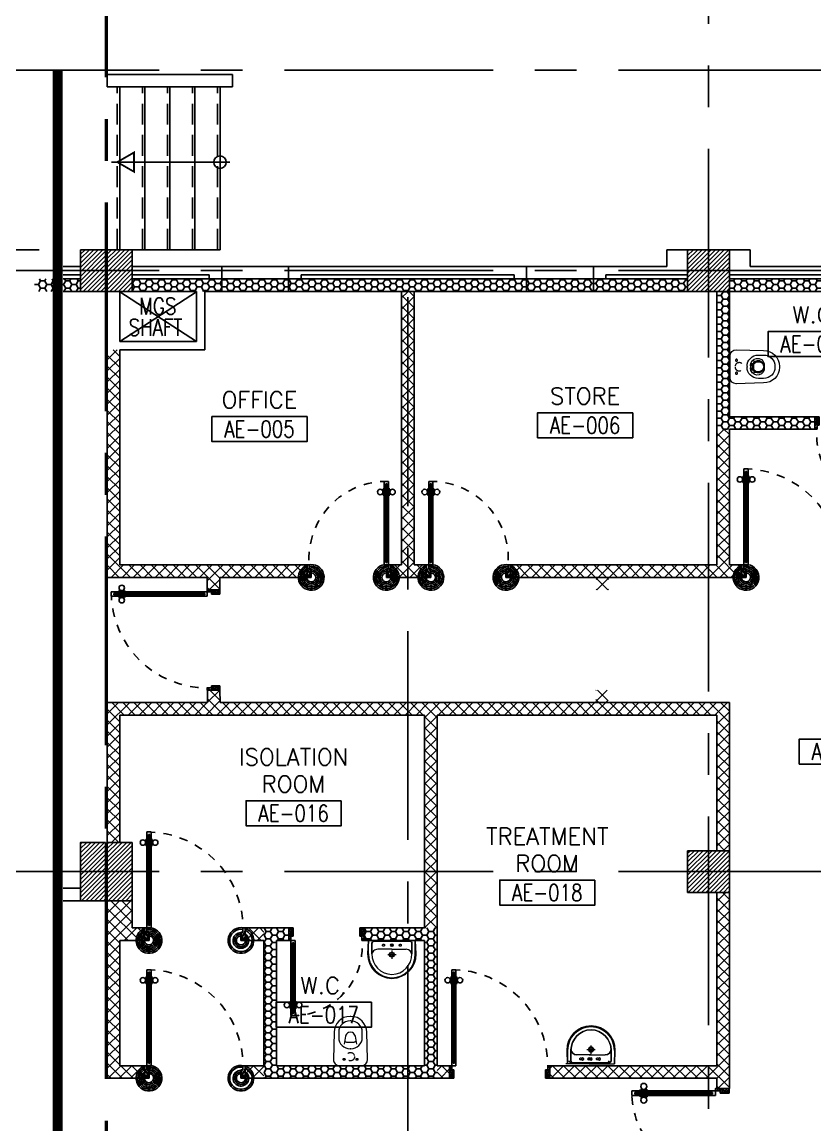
# Model space of a CAD drawing. Extents: x 417866.9 to 417960.2, y 43448 to 43538.2.
# Drawn here: x 417872.48 to 417881.97, y 43515.46 to 43528.67 of the extents above; entities that cross this region are included whole.
import ezdxf
from ezdxf.enums import TextEntityAlignment as Align

# ---------------------------------------------------------------- set-up
doc = ezdxf.new("R2010")
doc.units = 0
doc.header["$MEASUREMENT"] = 0
doc.header["$PDMODE"] = 3
doc.header["$PDSIZE"] = 0.1
for name, pattern in [('CENTER2', [1.125, 0.75, -0.125, 0.125, -0.125]), ('CENTERX2', [4, 2.5, -0.5, 0.5, -0.5]), ('DASHED', [0.75, 0.5, -0.25]), ('HIDDEN', [0.375, 0.25, -0.125]), ('HIDDEN2', [0.1875, 0.125, -0.0625])]:
    doc.linetypes.add(name, pattern=pattern)
doc.layers.get('0').update_dxf_attribs({"linetype": 'CONTINUOUS'})
doc.layers.get('DEFPOINTS').update_dxf_attribs({"linetype": 'CONTINUOUS'})
for name, color, linetype in [('AX-DIM', 4, 'CONTINUOUS'), ('AXES', 11, 'CENTERX2'), ('COL', 2, 'CONTINUOUS'), ('DOOR', 4, 'CONTINUOUS'), ('DOOR-DIM', 3, 'CONTINUOUS'), ('ELEV', 2, 'CONTINUOUS'), ('FIX', 3, 'CONTINUOUS'), ('HAT', 8, 'CONTINUOUS'), ('INSUL', 7, 'CONTINUOUS'), ('RM-BOX', 2, 'CONTINUOUS'), ('RM-NAME', 2, 'CONTINUOUS'), ('RM-NO', 2, 'CONTINUOUS'), ('SHAFT', 7, 'CONTINUOUS'), ('Step', 7, 'CONTINUOUS'), ('STR', 5, 'CONTINUOUS'), ('WALL', 2, 'CONTINUOUS'), ('WallType', 11, 'CONTINUOUS'), ('WallType2', 3, 'CONTINUOUS'), ('WIN', 5, 'CONTINUOUS')]:
    doc.layers.add(name, color=color, linetype=linetype)
doc.styles.add('ROMANS', font='ROMANS.shx', dxfattribs={"width": 0.6})
doc.dimstyles.new('STANDARD in', dxfattribs={"dimtxt": 0.2, "dimasz": 0.1, "dimexe": 0.07, "dimexo": 0.05, "dimgap": 0.1, "dimtad": 1, "dimdec": 0, "dimlfac": 1000, "dimzin": 0, "dimdsep": 46, "dimtxsty": 'ROMANS', "dimblk": 'ARCHTICK', "dimcen": 0.05, "dimdle": 0.05, "dimclrd": 4, "dimclre": 4, "dimclrt": 2, "dimadec": 0, "dimazin": 0, "dimtfac": 1, "dimtdec": 0, "dimtmove": 2, "dimatfit": 3, "dimfxl": 0, "dimtolj": 1, "dimtzin": 0, "dimarcsym": 0})
pattern_1 = [(45, (0, 0), (-0.066291260736, 0.066291260736), []), (135, (0, 0), (-0.066291260736, -0.066291260736), [])]
pattern_2 = [(0, (0, 86992.568644), (0.075, -0.04330127), [0.05, -0.1]), (240, (0, 86992.568644), (-0.074999999836, -0.043301270284), [0.05, -0.1]), (300, (0, 86992.568644), (1.64e-10, -0.086602540284), [-0.1, 0.05])]
pattern_3 = [(0, (0, 0), (0.075, 0.04330127), [0.05, -0.1]), (120, (0, 0), (-0.074999999836, 0.043301270284), [0.05, -0.1]), (60, (0, 0), (1.64e-10, 0.086602540284), [-0.1, 0.05])]

# ---------------------------------------------------------------- blocks, each defined once
blk = doc.blocks.new('_ARCHTICK')
at = {"color": 0, "linetype": 'ByBlock', "const_width": 0.15}
blk.add_lwpolyline([(-0.5, -0.5), (0.5, 0.5)], dxfattribs=at)
blk = doc.blocks.new('*D434')
at = {"layer": 'AX-DIM', "color": 4, "lineweight": -2}
for p, q in [((417873.447, 43537.08), (417948.237, 43537.08)), ((417873.497, 43534.597), (417873.497, 43537.15)), ((417948.187, 43526.662), (417948.187, 43537.15))]:
    blk.add_line(p, q, dxfattribs=at)
at = {"layer": 'DEFPOINTS', "color": 0}
for p in [(417948.187, 43537.08), (417873.497, 43534.547), (417948.187, 43526.612)]:
    blk.add_point(p, dxfattribs=at)
at = {"layer": 'AX-DIM', "color": 4, "lineweight": -2, "xscale": 0.1, "yscale": 0.1, "zscale": 0.1, "rotation": 180}
blk.add_blockref('_ARCHTICK', (417873.497, 43537.08), dxfattribs=at)
at = {"layer": 'AX-DIM', "color": 4, "lineweight": -2, "xscale": 0.1, "yscale": 0.1, "zscale": 0.1}
blk.add_blockref('_ARCHTICK', (417948.187, 43537.08), dxfattribs=at)
at = {"layer": 'AX-DIM', "color": 2, "insert": (417910.842, 43537.28), "char_height": 0.2, "attachment_point": 5, "style": 'ROMANS'}
blk.add_mtext('\\A1;74690', dxfattribs=at)
blk = doc.blocks.new('A$C24ED45A6')
at = {"layer": 'DOOR', "color": 0, "linetype": 'ByBlock'}
for p, q in [((918, 978), (918, 1068)), ((925, 1068), (918, 1068)), ((925, 1100), (925, 1150)), ((925, 1150), (975, 1150)), ((975, 1150), (925, 1150)), ((942, 1100), (925, 1100)), ((942, 1100), (942, 1120)), ((958, 1120), (942, 1120)), ((958, 1100), (958, 1120)), ((975, 1100), (958, 1100)), ((975, 1100), (975, 1150)), ((975, 1068), (982, 1068)), ((982, 978), (982, 1068)), ((909, 1055), (909, 990)), ((918, 1055), (909, 1055)), ((918, 990), (909, 990)), ((918, 1055), (918, 990)), ((925, 978), (918, 978)), ((975, 978), (982, 978)), ((982, 1055), (982, 990)), ((982, 1055), (991, 1055)), ((982, 990), (991, 990)), ((991, 1055), (991, 990)), ((0, 0), (0, 150)), ((0, 150), (25, 150)), ((25, 150), (25, 100)), ((925, 150), (925, 200)), ((925, 200), (942, 200)), ((925, 150), (975, 150)), ((942, 200), (942, 180)), ((942, 180), (958, 180)), ((958, 180), (958, 200)), ((958, 200), (975, 200)), ((975, 200), (975, 150)), ((1000, 150), (975, 150)), ((975, 150), (975, 100)), ((1000, 150), (1000, 0)), ((50, 0), (0, 0)), ((25, 100), (50, 100)), ((50, 100), (50, 0)), ((975, 100), (950, 100)), ((950, 100), (950, 0)), ((950, 0), (1000, 0))]:
    blk.add_line(p, q, dxfattribs=at)
at = {"layer": 'DOOR', "linetype": 'ByBlock'}
for p, q in [((925, 1100), (925, 200)), ((942, 200), (942, 1100)), ((958, 200), (958, 1100)), ((975, 200), (975, 1100))]:
    blk.add_line(p, q, dxfattribs=at)
at = {"layer": 'DOOR', "color": 9, "linetype": 'ByBlock'}
for p, q in [((50, 0), (0, 114)), ((50, 0), (0, 40)), ((50, 0), (37, 100)), ((950, 0), (1000, 114)), ((950, 0), (963, 100)), ((950, 0), (1000, 40))]:
    blk.add_line(p, q, dxfattribs=at)
at = {"layer": 'DOOR', "color": 0, "linetype": 'ByBlock'}
for centre in [(876, 1023), (1024, 1023)]:
    blk.add_circle(centre, 32.4, dxfattribs=at)
at = {"layer": 'DOOR', "linetype": 'HIDDEN', "ltscale": 0.5}
blk.add_arc((950, 222), 928, 88.456, 184.4816, dxfattribs=at)
at = {"layer": 'DOOR', "color": 9, "linetype": 'ByBlock'}
for centre, radius, start, end in [((50, 0), 154, 103.7142, 108.8947), ((950, 0), 154, 71.1053, 76.2858), ((50, 0), 134, 100.72, 111.8402), ((50, 0), 114, 102.6226, 115.9162), ((50, 0), 94.4, 90, 121.9818), ((50, 0), 74.4, 90, 132.2236), ((50, 0), 54.4, 90, 156.7926), ((50, 0), 34.4, 90, 180), ((50, 0), 14.4, 90, 180), ((950, 0), 94.4, 58.0182, 90), ((950, 0), 74.4, 47.7764, 90), ((950, 0), 54.4, 23.2074, 90), ((950, 0), 34.4, 0, 90), ((950, 0), 14.4, 0, 90), ((950, 0), 134, 68.1598, 79.28), ((950, 0), 114, 64.0838, 77.3774)]:
    blk.add_arc(centre, radius, start, end, dxfattribs=at)
at = {"layer": 'WALL'}
blk.add_line((1000, 0), (1000, 150), dxfattribs=at)
blk = doc.blocks.new('RM1')
at = {"layer": 'RM-BOX'}
blk.add_lwpolyline([(570, -200), (-570, -200), (-570, -500), (570, -500)], close=True, dxfattribs=at)
at = {"layer": 'RM-NAME', "style": 'ROMANS'}
for tag, p in [('ROOMNAME1', (0, 324)), ('ROOMNAME2', (0, 0))]:
    blk.add_attdef(tag, text='', height=200, dxfattribs=at).set_placement(p, align=Align.MIDDLE)
at = {"layer": 'RM-NO', "style": 'ROMANS', "width": 0.8}
blk.add_attdef('ROOMNO', text='', height=200, dxfattribs=at).set_placement((0, -350), align=Align.MIDDLE)
blk = doc.blocks.new('*X127')
at = {"color": 0}
for p, q in [((73379, 62348), (73832, 62801)), ((73379, 62401), (73779, 62801)), ((73379, 62454), (73726, 62801)), ((73379, 62507), (73673, 62801)), ((73379, 62560), (73620, 62801)), ((73379, 62614), (73567, 62801)), ((73379, 62667), (73514, 62801)), ((73379, 62720), (73461, 62801)), ((73379, 62773), (73408, 62801)), ((73385, 62301), (73879, 62795)), ((73438, 62301), (73879, 62742)), ((73491, 62301), (73879, 62689)), ((73544, 62301), (73879, 62636)), ((73597, 62301), (73879, 62583)), ((73650, 62301), (73879, 62530)), ((73703, 62301), (73879, 62477)), ((73756, 62301), (73879, 62424)), ((73809, 62301), (73879, 62371)), ((73862, 62301), (73879, 62318))]:
    blk.add_line(p, q, dxfattribs=at)
blk = doc.blocks.new('LAV1')
at = {"layer": 'FIX', "linetype": 'DASHED', "lineweight": 20, "ltscale": 0.05}
for p, q in [((0, 170), (0, 270)), ((0, 170), (0, 270)), ((50, 220), (-50, 220))]:
    blk.add_line(p, q, dxfattribs=at)
at = {"layer": 'FIX', "linetype": 'ByBlock', "ltscale": 0.3}
for p, q in [((-287, 210), (-280, 50)), ((-240, 210), (-240, 85)), ((240, 210), (240, 85)), ((287, 210), (280, 50)), ((0, 60), (-215, 60)), ((0, 60), (215, 60))]:
    blk.add_line(p, q, dxfattribs=at)
at = {"layer": 'FIX', "linetype": 'Continuous', "lineweight": 20}
for p, q in [((-280, 210), (-280, 50)), ((0, 155), (-170, 155)), ((0, 155), (170, 155)), ((280, 210), (280, 50)), ((0, 50), (-280, 50)), ((0, 50), (-247, 50)), ((0, 50), (280, 50)), ((0, 50), (247, 50))]:
    blk.add_line(p, q, dxfattribs=at)
at = {"layer": 'FIX', "lineweight": 20}
for p, q in [((16, 107), (-15, 107)), ((0, 92), (0, 123))]:
    blk.add_line(p, q, dxfattribs=at)
for centre, radius in [((0, 220), 29.5), ((0, 220), 22.5), ((0, 107), 15.5)]:
    blk.add_circle(centre, radius, dxfattribs=at)
at = {"layer": 'FIX', "linetype": 'HIDDEN', "lineweight": 20, "ltscale": 0.05}
for centre in [(-100, 107), (100, 107)]:
    blk.add_circle(centre, 12.4, dxfattribs=at)
at = {"layer": 'FIX', "linetype": 'ByBlock', "ltscale": 0.3}
for centre, radius, start, end in [((5, 212), 292, 90.9964, 180.3903), ((-5, 212), 292, 359.6097, 89.0036), ((-215, 85), 25, 180, 270), ((215, 85), 25, 270, 0)]:
    blk.add_arc(centre, radius, start, end, dxfattribs=at)
at = {"layer": 'FIX', "linetype": 'Continuous', "lineweight": 20}
for centre, radius, start, end in [((5, 212), 285, 91.0202, 180.4), ((5, 212), 245, 91.1813, 180.4657), ((-5, 212), 285, 359.6, 88.9798), ((-5, 212), 245, 359.5343, 88.8187), ((-170, 225), 70, 180, 270), ((170, 225), 70, 270, 0)]:
    blk.add_arc(centre, radius, start, end, dxfattribs=at)
blk = doc.blocks.new('COL50')
at = {"layer": 'COL'}
blk.add_lwpolyline([(-250, 250), (-250, -250), (250, -250), (250, 250)], close=True, dxfattribs=at)
blk = doc.blocks.new('*X126')
at = {"color": 0}
for p, q in [((73379, 69508), (73872, 70001)), ((73379, 69561), (73819, 70001)), ((73379, 69614), (73766, 70001)), ((73379, 69667), (73713, 70001)), ((73379, 69720), (73660, 70001)), ((73379, 69773), (73607, 70001)), ((73379, 69826), (73554, 70001)), ((73379, 69879), (73501, 70001)), ((73379, 69932), (73448, 70001)), ((73379, 69985), (73395, 70001)), ((73425, 69501), (73879, 69955)), ((73478, 69501), (73879, 69902)), ((73532, 69501), (73879, 69849)), ((73585, 69501), (73879, 69796)), ((73638, 69501), (73879, 69743)), ((73691, 69501), (73879, 69690)), ((73744, 69501), (73879, 69637)), ((73797, 69501), (73879, 69584)), ((73850, 69501), (73879, 69531))]:
    blk.add_line(p, q, dxfattribs=at)
blk = doc.blocks.new('WC1')
at = {"layer": 'FIX', "lineweight": 20}
for p, q in [((35, 204), (-293, 194)), ((-230, 141), (-293, 141)), ((-482, 5), (-482, -5)), ((-429, 5), (-429, -5)), ((-289, 24), (-295, 0)), ((-295, 0), (-289, -24)), ((-150, 76), (-245, 60)), ((-94, 5), (-94, -5)), ((108, 0), (108, 131)), ((108, -131), (108, 0)), ((-245, -60), (-150, -76)), ((-293, -141), (-230, -141)), ((-293, -194), (35, -204)), ((32, -204), (35, -204))]:
    blk.add_line(p, q, dxfattribs=at)
at = {"layer": 'FIX', "linetype": 'Continuous', "lineweight": 20}
blk.add_line((-175, -47), (-175, 45), dxfattribs=at)
at = {"layer": 'FIX', "linetype": 'HIDDEN2', "lineweight": 20, "ltscale": 0.3}
blk.add_circle((0, 0), 49.8, dxfattribs=at)
at = {"layer": 'FIX', "linetype": 'HIDDEN', "lineweight": 20, "ltscale": 0.05}
for centre in [(32, 78), (32, -77)]:
    blk.add_circle(centre, 11.6, dxfattribs=at)
at = {"layer": 'FIX', "lineweight": 20}
for centre, radius, start, end in [((-293, 5), 189, 90, 180), ((-293, 5), 136, 90, 180), ((-230, 5), 136, 360, 90), ((35, 131), 73, 360, 90), ((-228, -7), 68.2, 128.9242, 152.8468), ((-219, -18), 82, 108.496, 128.9242), ((-293, -5), 189, 180, 270), ((-293, -5), 136, 180, 270), ((-228, 7), 68.2, 207.1532, 231.0758), ((-219, 18), 82, 231.0758, 251.504), ((-230, -5), 136, 270, 0), ((35, -131), 73, 270, 0)]:
    blk.add_arc(centre, radius, start, end, dxfattribs=at)
at = {"layer": 'FIX', "linetype": 'Continuous', "lineweight": 20}
for centre, start, end in [((-198, 46), 357.6662, 91.6121), ((-197, -46), 268.3879, 2.3338)]:
    blk.add_arc(centre, 22.3, start, end, dxfattribs=at)
blk = doc.blocks.new('C-300')
at = {"layer": 'HAT', "linetype": 'ByBlock', "ltscale": 0.3}
h = blk.add_hatch(dxfattribs=at)
h.set_pattern_fill('ANSI31', color=8, scale=300, style=0)
h.set_pattern_definition([(45, (-258496.182, -82361.005), (-26.5165043, 26.5165043), [])])
h.paths.add_polyline_path([(300, 500), (0, 500), (0, 250), (300, 250)])
h.paths.add_polyline_path([(300, 250), (0, 250), (0, 0), (300, 0)])
at = {"layer": 'COL'}
blk.add_lwpolyline([(0, 500), (300, 500), (300, 0), (0, 0)], close=True, dxfattribs=at)
blk = doc.blocks.new('C-300A')
at = {"layer": 'SHAFT', "color": 6, "linetype": 'ByBlock', "ltscale": 0.3}
for p in [(-300, 0), (20, 0)]:
    blk.add_blockref('C-300', p, dxfattribs=at)
blk = doc.blocks.new('DOOR100')
at = {"layer": 'DOOR', "color": 7, "linetype": 'ByBlock'}
for p, q in [((-91, 1205), (-91, 1140)), ((-82, 1205), (-91, 1205)), ((-82, 1128), (-82, 1218)), ((-75, 1218), (-82, 1218)), ((-82, 1205), (-82, 1140)), ((-75, 1250), (-75, 1300)), ((-75, 1300), (-25, 1300)), ((-25, 1300), (-75, 1300)), ((-58, 1250), (-75, 1250)), ((-58, 1250), (-58, 1270)), ((-42, 1270), (-58, 1270)), ((-42, 1250), (-42, 1270)), ((-25, 1250), (-42, 1250)), ((-25, 1250), (-25, 1300)), ((-25, 1218), (-18, 1218)), ((-18, 1128), (-18, 1218)), ((-18, 1205), (-18, 1140)), ((-18, 1205), (-9, 1205)), ((-9, 1205), (-9, 1140)), ((-82, 1140), (-91, 1140)), ((-75, 1128), (-82, 1128)), ((-25, 1128), (-18, 1128)), ((-18, 1140), (-9, 1140)), ((-1200, 0), (-1200, 150)), ((-1200, 150), (-1175, 150)), ((-1200, 150), (-1200, 0)), ((-1175, 150), (-1175, 100)), ((-75, 200), (-58, 200)), ((-75, 150), (-75, 200)), ((-75, 150), (-25, 150)), ((-58, 200), (-58, 180)), ((-58, 180), (-42, 180)), ((-42, 200), (-25, 200)), ((-42, 180), (-42, 200)), ((-25, 200), (-25, 150)), ((0, 150), (-25, 150)), ((-25, 150), (-25, 100)), ((0, 0), (0, 150)), ((0, 150), (0, 0)), ((-1150, 0), (-1200, 114)), ((-1150, 0), (-1200, 40)), ((-1150, 0), (-1200, 0)), ((-1175, 100), (-1150, 100)), ((-1150, 0), (-1163, 100)), ((-1150, 100), (-1150, 0)), ((-50, 0), (0, 114)), ((-50, 100), (-50, 0)), ((-50, 0), (-37, 100)), ((-25, 100), (-50, 100)), ((-50, 0), (0, 40)), ((-50, 0), (0, 0))]:
    blk.add_line(p, q, dxfattribs=at)
at = {"layer": 'DOOR', "linetype": 'ByBlock'}
for p, q in [((-75, 1250), (-75, 200)), ((-58, 200), (-58, 1250)), ((-42, 200), (-42, 1250)), ((-25, 200), (-25, 1250))]:
    blk.add_line(p, q, dxfattribs=at)
at = {"layer": 'DOOR', "color": 7, "linetype": 'ByBlock'}
for centre in [(-124, 1173), (24, 1173)]:
    blk.add_circle(centre, 32.4, dxfattribs=at)
at = {"layer": 'DOOR', "linetype": 'HIDDEN', "ltscale": 0.5}
blk.add_arc((-25, 150), 1150, 90, 180, dxfattribs=at)
at = {"layer": 'DOOR', "color": 7, "linetype": 'ByBlock'}
for centre, radius, start, end in [((-1150, 0), 154, 103.7142, 108.8947), ((-50, 0), 154, 71.1053, 76.2858), ((-1150, 0), 134, 100.72, 111.8402), ((-1150, 0), 94.4, 90, 121.9818), ((-1150, 0), 74.4, 90, 132.2236), ((-1150, 0), 54.4, 90, 156.7926), ((-1150, 0), 34.4, 90, 180), ((-1150, 0), 14.4, 90, 180), ((-50, 0), 94.4, 58.0182, 90), ((-50, 0), 74.4, 47.7764, 90), ((-50, 0), 54.4, 23.2074, 90), ((-50, 0), 34.4, 0, 90), ((-50, 0), 14.4, 0, 90), ((-50, 0), 134, 68.1598, 79.28), ((-50, 0), 114, 64.0838, 77.3774)]:
    blk.add_arc(centre, radius, start, end, dxfattribs=at)
blk = doc.blocks.new('DOOR90')
at = {"layer": 'DOOR', "color": 7, "linetype": 'ByBlock'}
for p, q in [((-150, 0), (0, 0)), ((-150, 0), (-150, -25)), ((0, -50), (-114, 0)), ((0, -50), (-40, 0)), ((0, -50), (0, 0)), ((-1000, -25), (-1050, -25)), ((-1050, -75), (-1050, -25)), ((-1050, -25), (-1050, -75)), ((-1000, -75), (-1050, -75)), ((-1000, -42), (-1020, -42)), ((-1020, -42), (-1020, -58)), ((-1000, -58), (-1020, -58)), ((-1000, -25), (-1000, -42)), ((-1000, -58), (-1000, -75)), ((-878, -18), (-968, -18)), ((-968, -25), (-968, -18)), ((-968, -75), (-968, -82)), ((-878, -82), (-968, -82)), ((-955, -9), (-890, -9)), ((-955, -18), (-955, -9)), ((-955, -18), (-890, -18)), ((-955, -82), (-890, -82)), ((-955, -82), (-955, -91)), ((-955, -91), (-890, -91)), ((-890, -18), (-890, -9)), ((-890, -82), (-890, -91)), ((-878, -25), (-878, -18)), ((-878, -75), (-878, -82)), ((-200, -25), (-150, -25)), ((-200, -42), (-200, -25)), ((-180, -42), (-200, -42)), ((-200, -58), (-180, -58)), ((-200, -75), (-200, -58)), ((-150, -75), (-200, -75)), ((-180, -58), (-180, -42)), ((-150, -25), (-100, -25)), ((-150, -75), (-150, -25)), ((-100, -25), (-100, -50)), ((0, -50), (-100, -37)), ((-100, -50), (0, -50)), ((-150, -875), (-100, -875)), ((-150, -900), (-150, -875)), ((-150, -900), (0, -900)), ((0, -900), (-150, -900)), ((0, -850), (-114, -900)), ((-100, -875), (-100, -850)), ((0, -850), (-100, -863)), ((-100, -850), (0, -850)), ((0, -850), (-40, -900)), ((0, -850), (0, -900))]:
    blk.add_line(p, q, dxfattribs=at)
at = {"layer": 'DOOR', "linetype": 'ByBlock'}
for p, q in [((-200, -25), (-1000, -25)), ((-200, -42), (-1000, -42)), ((-200, -58), (-1000, -58)), ((-1000, -75), (-200, -75))]:
    blk.add_line(p, q, dxfattribs=at)
at = {"layer": 'DOOR', "color": 7, "linetype": 'ByBlock'}
for centre in [(-923, 24), (-923, -124)]:
    blk.add_circle(centre, 32.4, dxfattribs=at)
for centre, radius, start, end in [((0, -50), 154, 161.1053, 166.2858), ((0, -50), 94.4, 148.0182, 180), ((0, -50), 134, 158.1598, 169.28), ((0, -50), 114, 154.0838, 167.3774), ((0, -50), 74.4, 137.7764, 180), ((0, -50), 54.4, 113.2074, 180), ((0, -50), 34.4, 90, 180), ((0, -50), 14.4, 90, 180), ((0, -850), 154, 193.7142, 198.8947), ((0, -850), 134, 190.72, 201.8402), ((0, -850), 94.4, 180, 211.9818), ((0, -850), 74.4, 180, 222.2236), ((0, -850), 54.4, 180, 246.7926), ((0, -850), 34.4, 180, 270), ((0, -850), 14.4, 180, 270)]:
    blk.add_arc(centre, radius, start, end, dxfattribs=at)
at = {"layer": 'DOOR', "linetype": 'HIDDEN', "ltscale": 0.5}
blk.add_arc((-222, -50), 828, 178.2701, 275.003, dxfattribs=at)
blk = doc.blocks.new('A$C49F1192B')
at = {"layer": 'DOOR', "color": 0, "linetype": 'ByBlock', "xscale": -1, "rotation": 270}
blk.add_blockref('DOOR100', (0, 1200), dxfattribs=at)
blk = doc.blocks.new('A$C272A55A0')
at = {"layer": 'DOOR', "color": 0, "linetype": 'ByBlock'}
for p, q in [((0, 900), (0, 1050)), ((50, 1050), (0, 1050)), ((50, 950), (50, 1050)), ((1750, 950), (1750, 1050)), ((1750, 1050), (1800, 1050)), ((1800, 1050), (1800, 900)), ((0, 900), (25, 900)), ((25, 950), (50, 950)), ((25, 900), (25, 950)), ((75, 900), (25, 900)), ((25, 850), (25, 900)), ((42, 850), (25, 850)), ((58, 870), (42, 870)), ((42, 870), (42, 850)), ((58, 850), (58, 870)), ((75, 850), (58, 850)), ((75, 900), (75, 850)), ((1725, 900), (1775, 900)), ((1725, 900), (1725, 850)), ((1725, 850), (1742, 850)), ((1742, 870), (1758, 870)), ((1742, 850), (1742, 870)), ((1775, 950), (1750, 950)), ((1758, 870), (1758, 850)), ((1758, 850), (1775, 850)), ((1775, 900), (1775, 950)), ((1800, 900), (1775, 900)), ((1775, 850), (1775, 900)), ((1718, 160), (1709, 160)), ((1709, 95), (1709, 160)), ((1725, 173), (1718, 173)), ((1718, 173), (1718, 83)), ((1718, 95), (1718, 160)), ((1775, 173), (1782, 173)), ((1782, 173), (1782, 83)), ((1782, 160), (1791, 160)), ((1782, 95), (1782, 160)), ((1791, 95), (1791, 160)), ((25, 50), (42, 50)), ((25, 50), (25, 0)), ((25, 0), (75, 0)), ((75, 0), (25, 0)), ((42, 50), (42, 30)), ((42, 30), (58, 30)), ((58, 50), (75, 50)), ((58, 50), (58, 30)), ((75, 50), (75, 0)), ((1718, 95), (1709, 95)), ((1725, 83), (1718, 83)), ((1742, 50), (1725, 50)), ((1725, 50), (1725, 0)), ((1775, 0), (1725, 0)), ((1725, 0), (1775, 0)), ((1742, 50), (1742, 30)), ((1758, 30), (1742, 30)), ((1775, 50), (1758, 50)), ((1758, 50), (1758, 30)), ((1775, 83), (1782, 83)), ((1775, 50), (1775, 0)), ((1782, 95), (1791, 95))]:
    blk.add_line(p, q, dxfattribs=at)
at = {"layer": 'DOOR', "color": 9, "linetype": 'ByBlock'}
for p, q in [((50, 1050), (0, 1010)), ((50, 1050), (0, 937)), ((50, 1050), (37, 950)), ((1750, 1050), (1800, 1010)), ((1750, 1050), (1800, 937)), ((1750, 1050), (1763, 950))]:
    blk.add_line(p, q, dxfattribs=at)
at = {"layer": 'DOOR', "linetype": 'ByBlock'}
for p, q in [((25, 850), (25, 50)), ((42, 850), (42, 50)), ((58, 850), (58, 50)), ((75, 50), (75, 850)), ((1725, 50), (1725, 850)), ((1742, 850), (1742, 50)), ((1758, 850), (1758, 50)), ((1775, 850), (1775, 50))]:
    blk.add_line(p, q, dxfattribs=at)
at = {"layer": 'DOOR', "color": 0, "linetype": 'ByBlock'}
for centre in [(1676, 128), (1824, 128)]:
    blk.add_circle(centre, 32.4, dxfattribs=at)
at = {"layer": 'DOOR', "color": 9, "linetype": 'ByBlock'}
for centre, radius, start, end in [((50, 1050), 54.4, 203.2074, 270), ((50, 1050), 74.4, 227.7764, 270), ((50, 1050), 94.4, 238.0182, 270), ((50, 1050), 34.4, 180, 270), ((50, 1050), 14.4, 180, 270), ((1750, 1050), 14.4, 270, 0), ((1750, 1050), 34.4, 270, 0), ((1750, 1050), 54.4, 270, 336.7926), ((1750, 1050), 74.4, 270, 312.2236), ((1750, 1050), 94.4, 270, 301.9818), ((50, 1050), 114, 244.0838, 257.3774), ((50, 1050), 134, 248.1598, 259.28), ((50, 1050), 154, 251.1053, 256.2858), ((1750, 1050), 114, 282.6226, 295.9162), ((1750, 1050), 134, 280.72, 291.8402), ((1750, 1050), 154, 283.7142, 288.8947)]:
    blk.add_arc(centre, radius, start, end, dxfattribs=at)
at = {"layer": 'DOOR', "linetype": 'HIDDEN', "ltscale": 0.5}
for centre, start, end in [((50, 851), 268.3174, 3.2965), ((1750, 851), 176.7035, 271.6826)]:
    blk.add_arc(centre, 851, start, end, dxfattribs=at)
at = {"layer": 'WALL', "linetype": 'ByBlock'}
blk.add_line((1800, 900), (1800, 1050), dxfattribs=at)
blk = doc.blocks.new('*D436')
at = {"layer": 'AX-DIM', "color": 4, "lineweight": -2}
for p, q in [((417868.313, 43525.994), (417868.313, 43466.574)), ((417872.682, 43525.944), (417868.243, 43525.944)), ((417878.896, 43466.624), (417868.243, 43466.624))]:
    blk.add_line(p, q, dxfattribs=at)
at = {"layer": 'DEFPOINTS', "color": 0}
for p in [(417872.732, 43525.944), (417868.313, 43466.624), (417878.946, 43466.624)]:
    blk.add_point(p, dxfattribs=at)
at = {"layer": 'AX-DIM', "color": 4, "lineweight": -2, "xscale": 0.1, "yscale": 0.1, "zscale": 0.1}
for p, rotation in [((417868.313, 43525.944), 90), ((417868.313, 43466.624), 270)]:
    blk.add_blockref('_ARCHTICK', p, dxfattribs=dict(at, rotation=rotation))
at = {"layer": 'AX-DIM', "color": 2, "insert": (417868.113, 43496.284), "char_height": 0.2, "attachment_point": 5, "rotation": 90, "style": 'ROMANS'}
blk.add_mtext('\\A1;59320', dxfattribs=at)
blk = doc.blocks.new('*D451')
at = {"layer": 'AX-DIM', "color": 4, "linetype": 'ByBlock', "lineweight": -2}
for p, q in [((417868.313, 43536.019), (417868.313, 43525.894)), ((417876.156, 43535.969), (417868.243, 43535.969)), ((417868.963, 43525.944), (417868.243, 43525.944))]:
    blk.add_line(p, q, dxfattribs=at)
at = {"layer": 'DEFPOINTS', "color": 0, "linetype": 'ByBlock'}
for p in [(417876.206, 43535.969), (417868.313, 43525.944), (417869.013, 43525.944)]:
    blk.add_point(p, dxfattribs=at)
at = {"layer": 'AX-DIM', "color": 4, "linetype": 'ByBlock', "lineweight": -2, "xscale": 0.1, "yscale": 0.1, "zscale": 0.1}
for p, rotation in [((417868.313, 43535.969), 90), ((417868.313, 43525.944), 270)]:
    blk.add_blockref('_ARCHTICK', p, dxfattribs=dict(at, rotation=rotation))
at = {"layer": 'AX-DIM', "color": 2, "linetype": 'ByBlock', "insert": (417868.113, 43530.957), "char_height": 0.2, "attachment_point": 5, "rotation": 90, "style": 'ROMANS'}
blk.add_mtext('\\A1;10025', dxfattribs=at)

msp = doc.modelspace()

# ---------------------------------------------------------------- hatches: boundary and pattern name
at = {"layer": 'HAT'}
h = msp.add_hatch(dxfattribs=at)
h.set_pattern_fill('ANSI31', color=256, scale=0.3, style=0)
h.set_pattern_definition([(45, (417489.731385, 43455.963322), (-0.0265165043, 0.0265165043), [])])
h.paths.add_polyline_path([(417873.4766, 43518.4943), (417873.4766, 43518.8443), (417873.1766, 43518.8443), (417873.1766, 43518.4943)])
h.paths.add_polyline_path([(417873.1766, 43518.1443), (417873.4766, 43518.1443), (417873.4766, 43518.4943), (417873.1766, 43518.4943)])
h = msp.add_hatch(dxfattribs=at)
h.set_pattern_fill('ANSI31', color=256, scale=0.3, style=0)
h.set_pattern_definition([(45, (417490.051385, 43455.963322), (-0.0265165043, 0.0265165043), [])])
h.paths.add_polyline_path([(417873.7966, 43518.4943), (417873.7966, 43518.8443), (417873.4966, 43518.8443), (417873.4966, 43518.4943)])
h.paths.add_polyline_path([(417873.4966, 43518.1443), (417873.7966, 43518.1443), (417873.7966, 43518.4943), (417873.4966, 43518.4943)])
at = {"layer": 'WallType'}
h = msp.add_hatch(dxfattribs=at)
h.set_pattern_fill('ANSI37', color=256, scale=0.75, style=0)
h.set_pattern_definition(pattern_1)
h.paths.add_polyline_path([(417875.8893, 43522.1693), (417873.6466, 43522.1693), (417873.6466, 43524.7443), (417873.4966, 43524.7443), (417873.4966, 43522.0193), (417874.6929, 43522.0193), (417874.6933, 43521.8693), (417874.8433, 43521.8693), (417874.8429, 43522.0193), (417875.8893, 43522.0193)])
h.paths.add_polyline_path([(417877.1716, 43525.4443), (417877.0216, 43525.4443), (417877.0216, 43522.1693), (417876.8893, 43522.1693), (417876.8893, 43522.0193), (417877.3216, 43522.0193), (417877.3216, 43522.1693), (417877.1716, 43522.1693)])
h = msp.add_hatch(dxfattribs=at)
h.set_pattern_fill('ANSI37', color=256, scale=0.75, style=0)
h.set_pattern_definition(pattern_1)
h.paths.add_polyline_path([(417881.0966, 43522.1693), (417880.9466, 43522.1693), (417880.9466, 43523.7943), (417880.7966, 43523.7943), (417880.7966, 43522.1693), (417878.3216, 43522.1693), (417878.3216, 43522.0193), (417879.3503, 43522.0193), (417879.3499, 43521.8693), (417879.4999, 43521.8693), (417879.5003, 43522.0193), (417881.0966, 43522.0193)])
h = msp.add_hatch(dxfattribs=at)
h.set_pattern_fill('ANSI37', color=256, scale=0.75, style=0)
h.set_pattern_definition(pattern_1)
h.paths.add_polyline_path([(417880.7966, 43520.3693), (417880.7966, 43518.7443), (417880.9466, 43518.7443), (417880.9466, 43520.5193), (417879.4966, 43520.5193), (417879.497, 43520.6693), (417879.347, 43520.6693), (417879.3466, 43520.5193), (417874.8466, 43520.5193), (417874.8462, 43520.6693), (417874.6962, 43520.6693), (417874.6966, 43520.5193), (417873.4966, 43520.5193), (417873.4966, 43518.8443), (417873.6466, 43518.8443), (417873.6466, 43520.3693), (417877.2966, 43520.3693), (417877.2966, 43517.8193), (417877.4466, 43517.8193), (417877.4466, 43520.3693)])
h = msp.add_hatch(dxfattribs=at)
h.set_pattern_fill('ANSI37', color=256, scale=0.75, style=0)
h.set_pattern_definition(pattern_1)
h.paths.add_polyline_path([(417880.9466, 43518.2443), (417880.7966, 43518.2443), (417880.7966, 43516.1693), (417878.7966, 43516.1693), (417878.7966, 43516.0193), (417880.7966, 43516.0193), (417880.7966, 43515.8943), (417880.9466, 43515.8943)])
h = msp.add_hatch(dxfattribs=at)
h.set_pattern_fill('ANSI37', color=256, scale=0.75, style=0)
h.set_pattern_definition(pattern_1)
h.paths.add_polyline_path([(417873.6466, 43517.6693), (417873.9466, 43517.6693), (417873.9466, 43517.8193), (417873.7966, 43517.8193), (417873.7966, 43518.1443), (417873.4966, 43518.1443), (417873.4966, 43516.0193), (417873.9466, 43516.0193), (417873.9466, 43516.1693), (417873.6466, 43516.1693)])
h = msp.add_hatch(dxfattribs=at)
h.set_pattern_fill('ANSI37', color=256, scale=0.75, style=0)
h.set_pattern_definition(pattern_1)
h.paths.add_polyline_path([(417875.3716, 43517.8193), (417875.1466, 43517.8193), (417875.1466, 43517.6693), (417875.3716, 43517.6693)])
h = msp.add_hatch(dxfattribs=at)
h.set_pattern_fill('ANSI37', color=256, scale=0.75, style=0)
h.set_pattern_definition(pattern_1)
h.paths.add_polyline_path([(417875.3716, 43516.1693), (417875.1466, 43516.1693), (417875.1466, 43516.0193), (417875.3716, 43516.0193)])
h.paths.add_polyline_path([(417877.5966, 43516.1693), (417877.4466, 43516.1693), (417877.4466, 43516.0193), (417877.5966, 43516.0193)])
at = {"layer": 'WallType2'}
h = msp.add_hatch(dxfattribs=at)
h.set_pattern_fill('HONEY', color=256, scale=0.4, style=0)
h.set_pattern_definition(pattern_3)
h.paths.add_polyline_path([(417873.1766, 43525.5943), (417872.6266, 43525.5943), (417872.6266, 43525.4443), (417873.1766, 43525.4443)])
h = msp.add_hatch(dxfattribs=at)
h.set_pattern_fill('HONEY', color=256, scale=0.4, style=0)
h.set_pattern_definition(pattern_2)
h.paths.add_polyline_path([(417874.3466, 43525.4443), (417873.7966, 43525.4443), (417873.7966, 43525.5943), (417874.3466, 43525.5943)])
h = msp.add_hatch(dxfattribs=at)
h.set_pattern_fill('HONEY', color=256, scale=0.4, style=0)
h.set_pattern_definition(pattern_2)
h.paths.add_polyline_path([(417875.1466, 43525.4443), (417874.3466, 43525.4443), (417874.3466, 43525.5943), (417875.1466, 43525.5943)])
h = msp.add_hatch(dxfattribs=at)
h.set_pattern_fill('HONEY', color=256, scale=0.4, style=0)
h.set_pattern_definition(pattern_2)
h.paths.add_polyline_path([(417879.0966, 43525.4443), (417877.0216, 43525.4443), (417875.1466, 43525.4443), (417875.1466, 43525.5943), (417879.0966, 43525.5943)])
h = msp.add_hatch(dxfattribs=at)
h.set_pattern_fill('HONEY', color=256, scale=0.4, style=0)
h.set_pattern_definition(pattern_2)
h.paths.add_polyline_path([(417879.8966, 43525.4443), (417879.0966, 43525.4443), (417879.0966, 43525.5943), (417879.8966, 43525.5943)])
h = msp.add_hatch(dxfattribs=at)
h.set_pattern_fill('HONEY', color=256, scale=0.4, style=0)
h.set_pattern_definition(pattern_2)
h.paths.add_polyline_path([(417880.4466, 43525.4443), (417879.8966, 43525.4443), (417879.8966, 43525.5943), (417880.4466, 43525.5943)])
h = msp.add_hatch(dxfattribs=at)
h.set_pattern_fill('HONEY', color=256, scale=0.4, style=0)
h.set_pattern_definition(pattern_3)
h.paths.add_polyline_path([(417884.4716, 43525.5943), (417883.0466, 43525.5943), (417880.9466, 43525.5943), (417880.9466, 43525.4443), (417883.0216, 43525.4443), (417884.4716, 43525.4443)])
h = msp.add_hatch(dxfattribs=at)
h.set_pattern_fill('HONEY', color=256, scale=0.4, style=0)
h.set_pattern_definition(pattern_3)
h.paths.add_polyline_path([(417881.9716, 43523.9443), (417880.9466, 43523.9443), (417880.9466, 43525.4443), (417880.7966, 43525.4443), (417880.7966, 43523.7943), (417881.5361, 43523.7943), (417881.9716, 43523.7943)])
h.paths.add_polyline_path([(417883.1716, 43525.4443), (417883.0216, 43525.4443), (417883.0216, 43523.9443), (417882.8716, 43523.9443), (417882.8716, 43523.7943), (417883.0216, 43523.7943), (417883.1716, 43523.7943)])
h = msp.add_hatch(dxfattribs=at)
h.set_pattern_fill('HONEY', color=256, scale=0.4, style=0)
h.set_pattern_definition(pattern_3)
h.paths.add_polyline_path([(417877.4466, 43517.8193), (417876.5716, 43517.8193), (417876.5716, 43517.6693), (417877.2966, 43517.6693), (417877.2966, 43516.1693), (417875.5216, 43516.1693), (417875.5216, 43517.6693), (417875.6716, 43517.6693), (417875.6716, 43517.8193), (417875.3716, 43517.8193), (417875.3716, 43516.0193), (417877.4466, 43516.0193)])

# ---------------------------------------------------------------- linework, layer by layer
at = {"layer": 'AXES'}
for p, q in [((417880.6966, 43448.6529), (417880.6966, 43537.5491)), ((417873.4766, 43460.01), (417873.4766, 43537.1991)), ((417873.4966, 43460.01), (417873.4966, 43537.1991)), ((417867.6171, 43528.0943), (417889.6966, 43528.0943)), ((417867.6171, 43525.6943), (417889.6966, 43525.6943)), ((417877.0966, 43466.8743), (417877.0966, 43525.6943)), ((417867.6171, 43518.4943), (417959.5152, 43518.4943))]:
    msp.add_line(p, q, dxfattribs=at)
at = {"layer": 'COL'}
for points in [[(417880.4466, 43525.4443), (417880.4466, 43525.9443), (417880.9466, 43525.9443), (417880.9466, 43525.4443)], [(417873.4766, 43518.8443), (417873.4766, 43518.1443), (417873.1766, 43518.1443), (417873.1766, 43518.8443)], [(417873.7966, 43518.8443), (417873.7966, 43518.1443), (417873.4966, 43518.1443), (417873.4966, 43518.8443)]]:
    msp.add_lwpolyline(points, close=True, dxfattribs=at)
at = {"layer": 'ELEV', "linetype": 'CENTER2', "const_width": 0.12}
msp.add_lwpolyline([(417872.903, 43464.6371), (417872.903, 43528.0943)], dxfattribs=at)
at = {"layer": 'FIX', "color": 32, "linetype": 'ByBlock', "ltscale": 0.3}
for p, q in [((417879.0031, 43516.3523), (417879.0101, 43516.1923)), ((417879.0501, 43516.3523), (417879.0501, 43516.2273)), ((417879.5301, 43516.3523), (417879.5301, 43516.2273)), ((417879.5771, 43516.3523), (417879.5701, 43516.1923)), ((417879.2671, 43516.2023), (417879.0521, 43516.2023)), ((417879.2671, 43516.2023), (417879.4821, 43516.2023))]:
    msp.add_line(p, q, dxfattribs=at)
at = {"layer": 'FIX', "linetype": 'Continuous', "lineweight": 20}
for p, q in [((417879.0101, 43516.3523), (417879.0101, 43516.1923)), ((417879.5701, 43516.3523), (417879.5701, 43516.1923)), ((417879.2671, 43516.1923), (417878.9871, 43516.1923)), ((417879.2671, 43516.1923), (417879.0198, 43516.1923)), ((417879.2671, 43516.2973), (417879.0971, 43516.2973)), ((417879.2671, 43516.2973), (417879.4371, 43516.2973)), ((417879.2671, 43516.1923), (417879.5471, 43516.1923)), ((417879.2671, 43516.1923), (417879.5144, 43516.1923))]:
    msp.add_line(p, q, dxfattribs=at)
at = {"layer": 'FIX', "color": 32, "linetype": 'DASHED', "lineweight": 20, "ltscale": 0.05}
for p, q in [((417879.2406, 43516.3623), (417879.3406, 43516.3623)), ((417879.2906, 43516.3123), (417879.2906, 43516.4123)), ((417879.2906, 43516.3123), (417879.2906, 43516.4123))]:
    msp.add_line(p, q, dxfattribs=at)
at = {"layer": 'FIX', "color": 32, "lineweight": 20}
for p, q in [((417879.2515, 43516.2498), (417879.2826, 43516.2498)), ((417879.2671, 43516.2343), (417879.2671, 43516.2654))]:
    msp.add_line(p, q, dxfattribs=at)
at = {"layer": 'FIX', "lineweight": 20}
for centre, radius in [((417879.2906, 43516.3623), 0.0295), ((417879.2906, 43516.3623), 0.0225), ((417879.2671, 43516.2498), 0.0155)]:
    msp.add_circle(centre, radius, dxfattribs=at)
at = {"layer": 'FIX', "color": 32, "linetype": 'HIDDEN', "lineweight": 20, "ltscale": 0.05}
for centre in [(417879.1671, 43516.2498), (417879.3671, 43516.2498)]:
    msp.add_circle(centre, 0.0124, dxfattribs=at)
at = {"layer": 'FIX', "color": 32, "linetype": 'ByBlock', "ltscale": 0.3}
for centre, radius, start, end in [((417879.2952, 43516.3543), 0.2921, 90.99638, 180.39035), ((417879.285, 43516.3543), 0.2921, 359.60965, 89.00362), ((417879.0521, 43516.2273), 0.025, 180, 270), ((417879.4821, 43516.2273), 0.025, 270, 0)]:
    msp.add_arc(centre, radius, start, end, dxfattribs=at)
at = {"layer": 'FIX', "linetype": 'Continuous', "lineweight": 20}
for centre, radius, start, end in [((417879.2952, 43516.3543), 0.2851, 91.02017, 180.39998), ((417879.2952, 43516.3543), 0.2451, 91.18134, 180.46566), ((417879.285, 43516.3543), 0.2851, 359.60002, 88.97983), ((417879.2851, 43516.3543), 0.2451, 359.53434, 88.81866), ((417879.1201, 43516.3673), 0.07, 180, 270), ((417879.4601, 43516.3673), 0.07, 270, 0)]:
    msp.add_arc(centre, radius, start, end, dxfattribs=at)
at = {"layer": 'INSUL'}
for p, q in [((417872.9677, 43525.6443), (417873.1766, 43525.6443)), ((417872.9677, 43525.5943), (417873.1766, 43525.5943)), ((417873.7966, 43525.6443), (417874.7178, 43525.6443)), ((417873.7966, 43525.5943), (417874.8678, 43525.5943)), ((417874.7178, 43525.6443), (417874.7178, 43525.5943)), ((417878.5178, 43525.5943), (417875.6678, 43525.5943)), ((417878.3678, 43525.6443), (417875.8178, 43525.6443)), ((417875.8178, 43525.6443), (417875.8178, 43525.5943)), ((417878.3678, 43525.6443), (417878.3678, 43525.5943)), ((417879.3178, 43525.5943), (417880.4466, 43525.5943)), ((417879.4678, 43525.6443), (417879.4678, 43525.5943)), ((417879.4678, 43525.6443), (417880.4466, 43525.6443)), ((417880.9466, 43525.6443), (417883.0466, 43525.6443)), ((417880.9466, 43525.5943), (417883.0466, 43525.5943))]:
    msp.add_line(p, q, dxfattribs=at)
at = {"layer": 'SHAFT', "linetype": 'ByBlock'}
for p, q in [((417874.5666, 43524.8443), (417873.6466, 43525.4403)), ((417873.6466, 43524.8443), (417874.5666, 43525.4403))]:
    msp.add_line(p, q, dxfattribs=at)
at = {"layer": 'Step'}
for p, q in [((417873.4966, 43528.0443), (417874.9966, 43528.0443)), ((417873.4966, 43527.8943), (417873.4966, 43528.0443)), ((417874.9966, 43527.8943), (417874.9966, 43528.0443)), ((417873.4966, 43527.8943), (417874.9966, 43527.8943)), ((417873.6466, 43525.9443), (417873.6466, 43527.8943)), ((417873.9466, 43525.9443), (417873.9466, 43527.8943)), ((417874.2466, 43525.9443), (417874.2466, 43527.8943)), ((417874.5466, 43525.9443), (417874.5466, 43527.8943)), ((417874.8466, 43525.9443), (417874.8466, 43527.8943)), ((417873.6466, 43525.9443), (417874.8466, 43525.9443))]:
    msp.add_line(p, q, dxfattribs=at)
at = {"layer": 'Step', "linetype": 'HIDDEN'}
for p, q in [((417873.6166, 43525.9443), (417873.6166, 43527.8943)), ((417873.9166, 43525.9443), (417873.9166, 43527.8943)), ((417874.2166, 43525.9443), (417874.2166, 43527.8943)), ((417874.5166, 43525.9443), (417874.5166, 43527.8943)), ((417874.8166, 43525.9443), (417874.8166, 43527.8943))]:
    msp.add_line(p, q, dxfattribs=at)
at = {"layer": 'STR'}
msp.add_line((417874.963, 43526.9943), (417873.5466, 43526.9943), dxfattribs=at)
at = {"layer": 'STR', "const_width": 0.0215}
msp.add_lwpolyline([(417873.8165, 43527.1098), (417873.8165, 43526.8789), (417873.6165, 43526.9943)], close=True, dxfattribs=at)
msp.add_lwpolyline([(417873.8165, 43527.1098), (417873.8165, 43526.8789), (417873.6165, 43526.9943)], close=True, dxfattribs=at)
msp.add_lwpolyline([(417873.8165, 43527.1098), (417873.8165, 43526.8789), (417873.6165, 43526.9943)], close=True, dxfattribs=at)
msp.add_lwpolyline([(417873.8165, 43527.1098), (417873.8165, 43526.8789), (417873.6165, 43526.9943)], close=True, dxfattribs=at)
at = {"layer": 'STR'}
msp.add_circle((417874.8466, 43526.9943), 0.075, dxfattribs=at)
msp.add_circle((417874.8466, 43526.9943), 0.075, dxfattribs=at)
at = {"layer": 'WALL'}
for p, q in [((417880.1966, 43525.9443), (417880.1966, 43525.7443)), ((417880.1966, 43525.9443), (417881.1966, 43525.9443)), ((417881.1966, 43525.9443), (417881.1966, 43525.7443)), ((417872.9677, 43525.7443), (417873.1766, 43525.7443)), ((417873.7966, 43525.7443), (417874.8678, 43525.7443)), ((417874.8678, 43525.7443), (417874.8678, 43525.4443)), ((417874.8678, 43525.7443), (417874.8678, 43525.4443)), ((417878.5178, 43525.7443), (417875.6678, 43525.7443)), ((417875.6678, 43525.7443), (417875.6678, 43525.4443)), ((417875.6678, 43525.7443), (417875.6678, 43525.4443)), ((417878.5178, 43525.7443), (417878.5178, 43525.4443)), ((417880.1966, 43525.7443), (417879.3178, 43525.7443)), ((417879.3178, 43525.7443), (417879.3178, 43525.4443)), ((417881.1966, 43525.7443), (417883.1966, 43525.7443)), ((417872.9677, 43525.4443), (417873.2266, 43525.4443)), ((417873.4966, 43522.0193), (417873.4966, 43525.4443)), ((417873.6466, 43524.8443), (417873.6466, 43525.4443)), ((417873.7966, 43525.4443), (417874.5666, 43525.4443)), ((417874.5666, 43524.8443), (417874.5666, 43525.4443)), ((417874.6666, 43524.7443), (417874.6666, 43525.4443)), ((417874.6666, 43525.4443), (417874.8678, 43525.4443)), ((417875.6678, 43525.4443), (417877.0216, 43525.4443)), ((417878.5178, 43525.4443), (417877.0216, 43525.4443)), ((417877.0216, 43525.4443), (417877.0216, 43522.1693)), ((417877.1716, 43525.4443), (417877.1716, 43522.1693)), ((417880.4466, 43525.4443), (417879.3178, 43525.4443)), ((417880.7966, 43525.4443), (417880.7966, 43522.1693)), ((417880.9466, 43525.4443), (417883.0216, 43525.4443)), ((417880.9466, 43525.4443), (417880.9466, 43523.9443)), ((417873.6466, 43524.8443), (417874.5666, 43524.8443)), ((417873.6466, 43522.1693), (417873.6466, 43524.7443)), ((417873.6466, 43524.7443), (417874.6666, 43524.7443)), ((417880.9466, 43523.9443), (417881.9716, 43523.9443)), ((417881.5361, 43523.9443), (417881.3861, 43523.9443)), ((417881.9716, 43523.9443), (417881.9716, 43523.7943)), ((417881.9716, 43523.7928), (417881.9716, 43523.9443)), ((417880.9466, 43523.7943), (417880.9466, 43522.1693)), ((417880.9466, 43523.7943), (417881.5361, 43523.7943)), ((417881.9716, 43523.7943), (417881.3861, 43523.7943)), ((417873.6466, 43522.1693), (417875.8893, 43522.1693)), ((417875.8893, 43522.1693), (417875.8893, 43522.0193)), ((417876.8893, 43522.1693), (417876.8893, 43522.0193)), ((417876.8893, 43522.1693), (417877.0216, 43522.1693)), ((417877.1716, 43522.1693), (417877.3216, 43522.1693)), ((417877.3216, 43522.1693), (417877.3216, 43522.0193)), ((417878.3216, 43522.1693), (417880.7966, 43522.1693)), ((417878.3216, 43522.1693), (417878.3216, 43522.0193)), ((417880.9466, 43522.1693), (417881.0966, 43522.1693)), ((417881.0966, 43522.1693), (417881.0966, 43522.0193)), ((417873.4966, 43522.0193), (417874.6929, 43522.0193)), ((417874.6929, 43522.0193), (417874.6933, 43521.8693)), ((417874.8429, 43522.0197), (417874.8433, 43521.8693)), ((417874.8429, 43522.0193), (417875.8893, 43522.0193)), ((417876.8893, 43522.0193), (417877.3216, 43522.0193)), ((417878.3216, 43522.0193), (417881.0966, 43522.0193)), ((417874.6933, 43521.8693), (417874.8433, 43521.8693)), ((417874.8462, 43520.6693), (417874.6962, 43520.6693)), ((417874.6962, 43520.6693), (417874.6966, 43520.5193)), ((417874.8462, 43520.6693), (417874.8466, 43520.5193)), ((417874.6966, 43520.5193), (417873.4966, 43520.5193)), ((417880.9466, 43520.5193), (417874.8466, 43520.5193)), ((417880.9466, 43520.5193), (417880.9466, 43518.7443)), ((417873.4966, 43518.8443), (417873.4966, 43520.3693)), ((417873.6466, 43518.8443), (417873.6466, 43520.3693)), ((417877.2966, 43520.3693), (417873.6466, 43520.3693)), ((417877.2966, 43520.3693), (417877.2966, 43517.8193)), ((417880.7966, 43520.3693), (417877.4466, 43520.3693)), ((417877.4466, 43520.3693), (417877.4466, 43516.1693)), ((417880.7966, 43520.3693), (417880.7966, 43518.7443)), ((417873.1766, 43518.2943), (417872.9677, 43518.2943)), ((417880.7966, 43518.2443), (417880.7966, 43516.1693)), ((417880.9466, 43518.2443), (417880.9466, 43515.8943)), ((417873.1766, 43518.1443), (417872.9677, 43518.1443)), ((417873.7966, 43518.1443), (417873.7966, 43517.8193)), ((417873.7966, 43517.8193), (417873.9466, 43517.8193)), ((417873.9466, 43517.8193), (417873.9466, 43517.6693)), ((417873.9466, 43517.8193), (417873.9466, 43517.6693)), ((417875.1466, 43517.8193), (417875.1466, 43517.6693)), ((417875.1466, 43517.8193), (417875.6716, 43517.8193)), ((417875.1466, 43517.8193), (417875.1466, 43517.6693)), ((417875.6716, 43517.8193), (417875.6716, 43517.6693)), ((417876.5716, 43517.8193), (417876.5716, 43517.6693)), ((417876.5716, 43517.8193), (417877.2966, 43517.8193)), ((417877.4466, 43517.8193), (417877.4508, 43517.8193)), ((417873.6466, 43517.6693), (417873.9466, 43517.6693)), ((417873.6466, 43517.6693), (417873.6466, 43516.1693)), ((417875.1466, 43517.6693), (417875.3716, 43517.6693)), ((417875.3716, 43517.6693), (417875.3716, 43516.1693)), ((417875.5216, 43517.6693), (417875.5216, 43516.1693)), ((417875.5216, 43517.6693), (417875.6716, 43517.6693)), ((417876.5716, 43517.6693), (417877.2966, 43517.6693)), ((417877.2966, 43517.6693), (417877.2966, 43516.1693)), ((417877.4466, 43517.6693), (417877.4508, 43517.6693)), ((417873.6466, 43516.1693), (417873.9466, 43516.1693)), ((417873.9466, 43516.1693), (417873.9466, 43516.0193)), ((417873.9466, 43516.1693), (417873.9466, 43516.0193)), ((417873.9466, 43516.1693), (417873.9466, 43516.0193)), ((417875.1466, 43516.1693), (417875.1466, 43516.0193)), ((417875.1466, 43516.1693), (417875.3716, 43516.1693)), ((417875.1466, 43516.1693), (417875.1466, 43516.0193)), ((417875.5216, 43516.1693), (417877.2966, 43516.1693)), ((417877.4466, 43516.1693), (417877.5966, 43516.1693)), ((417877.5966, 43516.1693), (417877.5966, 43516.0193)), ((417877.5966, 43516.1693), (417877.5966, 43516.0193)), ((417877.5966, 43516.1693), (417877.5966, 43516.0193)), ((417878.7966, 43516.1693), (417878.7966, 43516.0193)), ((417878.7966, 43516.1693), (417880.7966, 43516.1693)), ((417873.4966, 43516.0193), (417873.9466, 43516.0193)), ((417875.1466, 43516.0193), (417877.5966, 43516.0193)), ((417878.7966, 43516.0193), (417880.7966, 43516.0193)), ((417880.7966, 43516.0193), (417880.7966, 43515.8943)), ((417880.7966, 43515.8943), (417880.9466, 43515.8943))]:
    msp.add_line(p, q, dxfattribs=at)
at = {"layer": 'WIN'}
for p, q in [((417874.8678, 43525.7443), (417875.6678, 43525.7443)), ((417878.5178, 43525.7443), (417879.3178, 43525.7443)), ((417874.8676, 43525.5943), (417875.6676, 43525.5943)), ((417878.5178, 43525.5943), (417879.3178, 43525.5943)), ((417874.8678, 43525.4443), (417875.6678, 43525.4443)), ((417878.5178, 43525.4443), (417879.3178, 43525.4443))]:
    msp.add_line(p, q, dxfattribs=at)

# ---------------------------------------------------------------- block references
at = {"layer": 'COL', "linetype": 'ByBlock', "xscale": 0.001000000047497451, "yscale": 0.0009999999892897904, "zscale": 0.001}
msp.add_blockref('C-300A', (417873.4766, 43525.4443), dxfattribs=at)
at = {"layer": 'COL', "xscale": 0.001000000047497451, "yscale": 0.0009999999892897904, "zscale": 0.001}
msp.add_blockref('COL50', (417880.6966, 43518.4943), dxfattribs=at)
at = {"layer": 'DOOR', "xscale": -0.001000000047497451, "yscale": 0.0009999999892897904, "zscale": 0.001}
for p in [(417881.0966, 43522.0193), (417873.9466, 43517.6693), (417873.9466, 43516.0193)]:
    msp.add_blockref('DOOR100', p, dxfattribs=at)
at = {"layer": 'DOOR', "color": 0, "yscale": 0.0009999999892897904, "zscale": 0.001}
for p, xscale in [((417875.8893, 43522.0193), 0.001000000047497451), ((417878.3216, 43522.0193), -0.001000000047497451)]:
    msp.add_blockref('A$C24ED45A6', p, dxfattribs=dict(at, xscale=xscale))
at = {"layer": 'DOOR', "xscale": 0.0009999999892897904, "yscale": 0.0009999999892897904, "zscale": 0.001, "rotation": 90}
msp.add_blockref('DOOR100', (417874.8433, 43521.8693), dxfattribs=at)
at = {"layer": 'DOOR', "color": 0}
for name, p, xscale, yscale, zscale, rotation in [('A$C49F1192B', (417878.7966, 43516.0193), 0.0009999999892897904, 0.0009999999892897904, 0.001, 90), ('A$C272A55A0', (417879.7796, 43513.8943), -0.001111111099210878, 0.001111111099210878, 0.001111111111111111, 270)]:
    msp.add_blockref(name, p, dxfattribs=dict(at, xscale=xscale, yscale=yscale, zscale=zscale, rotation=rotation))
at = {"layer": 'DOOR-DIM', "yscale": 0.0009999999892897904, "zscale": 0.001}
for p, xscale, rotation in [((417882.8716, 43523.9443), -0.0009999999892897904, 270), ((417875.6716, 43517.8193), 0.0009999999892897904, 90)]:
    msp.add_blockref('DOOR90', p, dxfattribs=dict(at, xscale=xscale, rotation=rotation))
at = {"layer": 'HAT', "xscale": 0.001000000047497451, "yscale": 0.0009999999892897904, "zscale": 0.001}
for name in ['*X126', '*X127']:
    msp.add_blockref(name, (417807.0674, 43455.9433), dxfattribs=at)
for p, values in [((417881.9798, 43525.1641), {'ROOMNO': 'AE-007', 'ROOMNAME2': 'W.C.'}), ((417875.3195, 43524.146), {'ROOMNO': 'AE-005', 'ROOMNAME2': 'OFFICE'}), ((417879.2194, 43524.192), {'ROOMNO': 'AE-006', 'ROOMNAME2': 'STORE'}), ((417882.3539, 43520.2828), {'ROOMNO': 'AE-010', 'ROOMNAME2': 'W.C.'}), ((417875.7283, 43519.5434), {'ROOMNO': 'AE-016', 'ROOMNAME2': 'ROOM', 'ROOMNAME1': 'ISOLATION'}), ((417878.7662, 43518.5929), {'ROOMNO': 'AE-018', 'ROOMNAME2': 'ROOM', 'ROOMNAME1': 'TREATMENT'}), ((417876.0898, 43517.1286), {'ROOMNO': 'AE-017', 'ROOMNAME2': 'W.C.'})]:
    msp.add_blockref('RM1', p, dxfattribs=at).add_auto_attribs(values)
at = {"layer": 'WALL', "xscale": -0.001000000047497451, "yscale": 0.0009999999892897904, "zscale": 0.001}
for name, p in [('WC1', (417881.0643, 43524.5423)), ('LAV1', (417879.2901, 43516.1423))]:
    msp.add_blockref(name, p, dxfattribs=at)
at = {"layer": 'WALL', "yscale": 0.0009999999892897904, "zscale": 0.001}
for name, p, xscale, rotation in [('LAV1', (417876.9055, 43517.7193), 0.001000000047497451, 180), ('WC1', (417876.4091, 43516.2773), 0.0009999999892897904, 270)]:
    msp.add_blockref(name, p, dxfattribs=dict(at, xscale=xscale, rotation=rotation))

# ---------------------------------------------------------------- texts
at = {"layer": 'RM-NAME', "style": 'ROMANS', "width": 0.8}
for s, p in [('MGS', (417874.1016, 43525.2699)), ('SHAFT', (417874.0748, 43525.0143))]:
    msp.add_text(s, height=0.2, dxfattribs=at).set_placement(p, align=Align.MIDDLE)

# ---------------------------------------------------------------- dimensions: what is measured, and where the dimension line sits
at = {"layer": 'AX-DIM'}
dim = msp.add_linear_dim(base=(417948.1866, 43537.0798), p1=(417873.4966, 43534.5472), p2=(417948.1866, 43526.612), dimstyle='STANDARD in', dxfattribs=at)
dim.commit()
dim.dimension.update_dxf_attribs({"geometry": '*D434', "text_midpoint": (417910.8416, 43537.2798)})
at = {"layer": 'AX-DIM', "linetype": 'ByBlock'}
dim = msp.add_linear_dim(base=(417868.3128, 43525.9443), p1=(417876.2058, 43535.9693), p2=(417869.0128, 43525.9443), angle=270, dimstyle='STANDARD in', dxfattribs=at)
dim.commit()
dim.dimension.update_dxf_attribs({"geometry": '*D451', "text_midpoint": (417868.1128, 43530.9568)})
at = {"layer": 'AX-DIM'}
dim = msp.add_linear_dim(base=(417868.3128, 43466.6243), p1=(417872.7324, 43525.9443), p2=(417878.9456, 43466.6243), angle=270, dimstyle='STANDARD in', dxfattribs=at)
dim.commit()
dim.dimension.update_dxf_attribs({"geometry": '*D436', "text_midpoint": (417868.1128, 43496.2843)})

doc.saveas('drawing.dxf')
